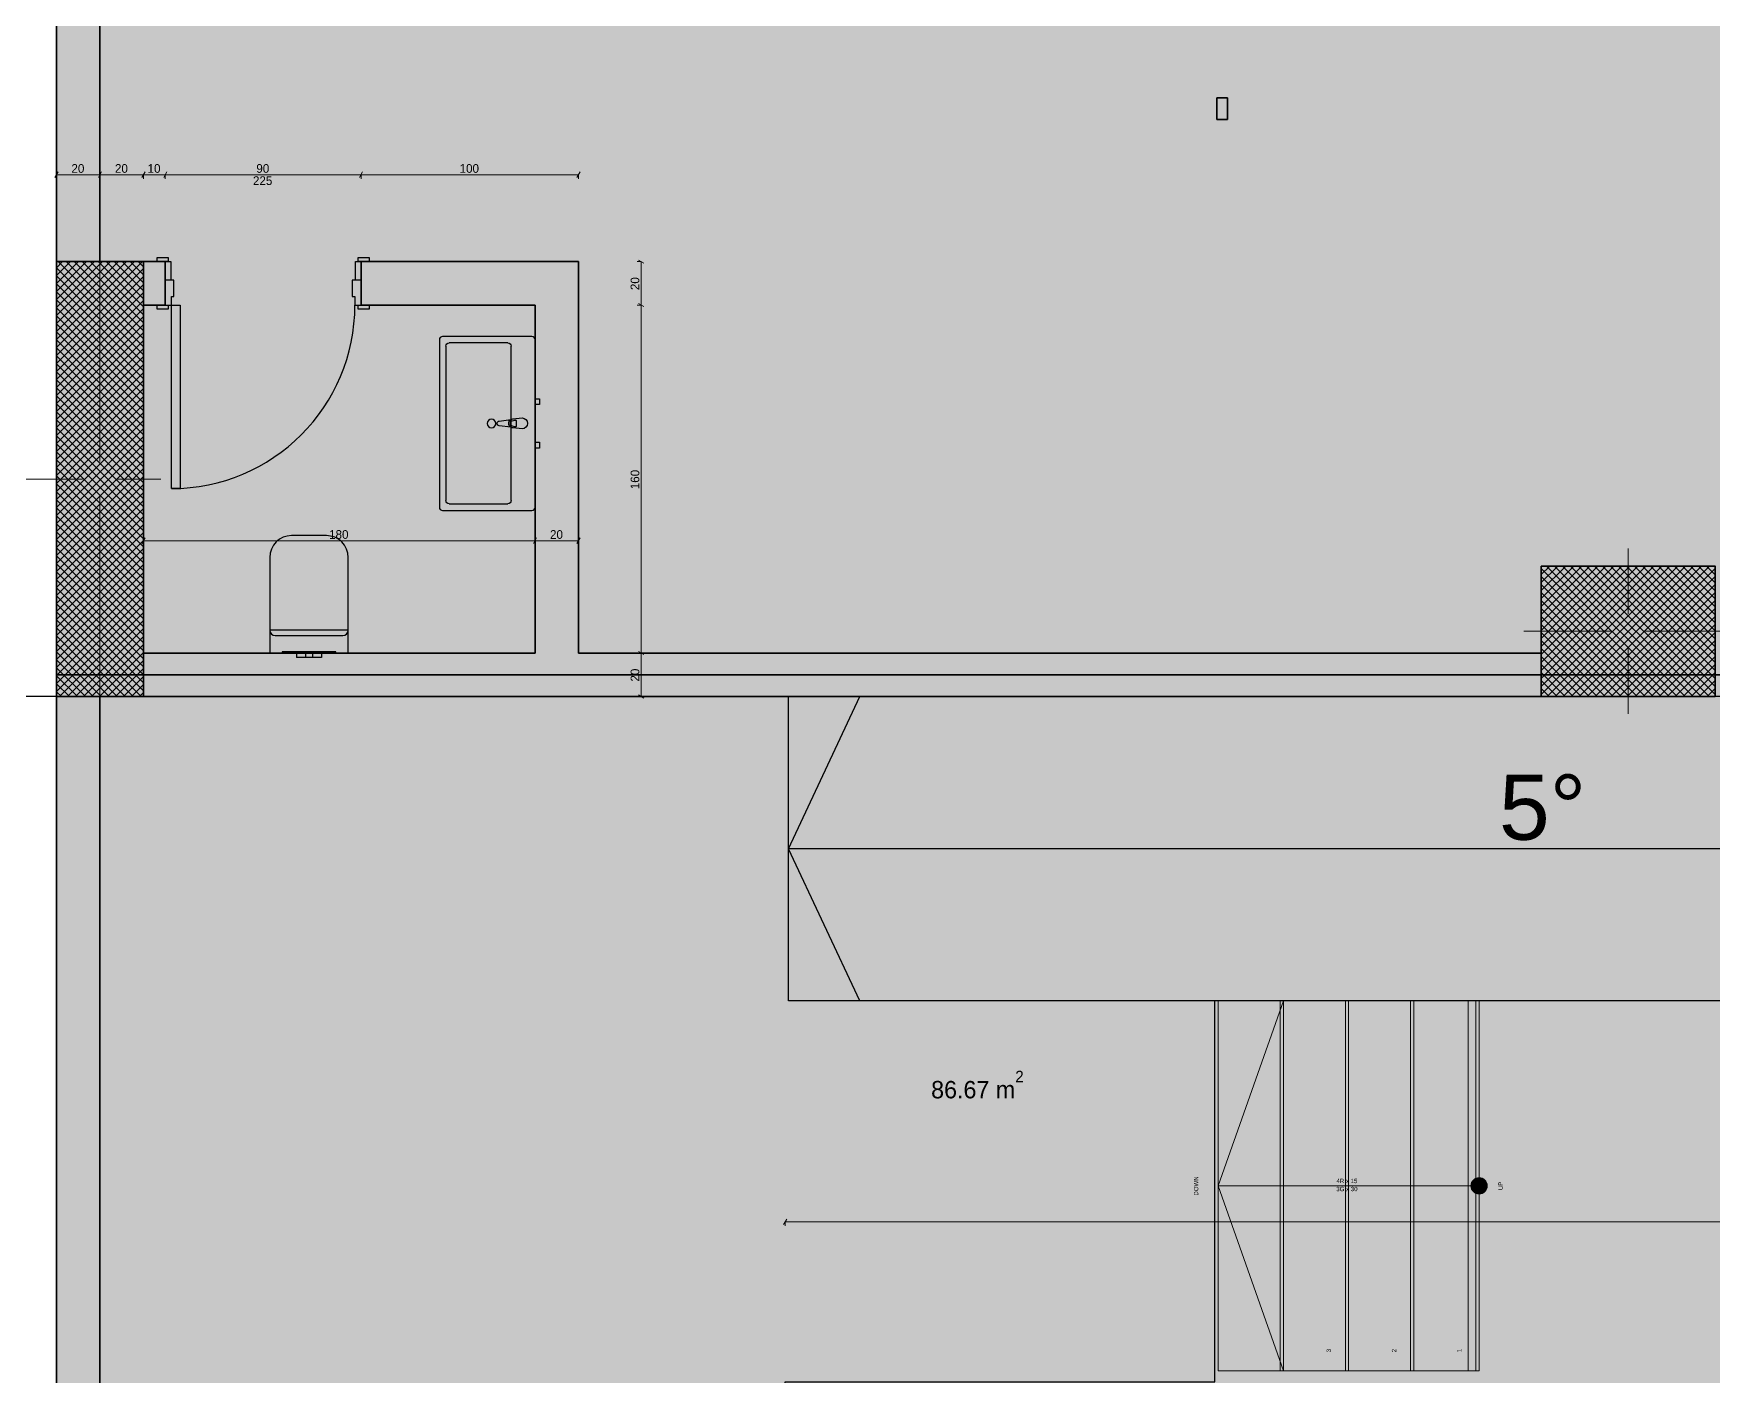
# Model space of a CAD drawing. Header units: millimetres. Extents: x -1912 to 88153, y -54123 to 4469.
# Drawn here: x 52145 to 59863, y -9322 to -3152 of the extents above; entities that cross this region are included whole.
import ezdxf
from ezdxf.enums import TextEntityAlignment as Align

# ---------------------------------------------------------------- set-up
doc = ezdxf.new("R2010")
doc.units = ezdxf.units.MM
doc.header["$MEASUREMENT"] = 0
for name, color, linetype in [('A - Dimensionimi', 7, 'Continuous'), ('A - Muret', 7, 'Continuous'), ('A - Pllaka Perdhes', 7, 'Continuous'), ('A - Shtyllat', 7, 'Continuous'), ('Structural - Stair & Railing', 7, 'Continuous')]:
    doc.layers.add(name, color=color, linetype=linetype)
for name, color, linetype, lineweight in [('A - Dimensionimi_Pen_No__1', 7, 'Continuous', 13), ('A - Fill Zone_Pen_No__1', 7, 'Continuous', 13), ('A - Muret_Pen_No__7', 7, 'Continuous', 35), ('A - Perdhesa Polyine_Pen_No__6', 5, 'Continuous', 35), ('A - Pllaka Perdhes_Pen_No__42', 8, 'Continuous', 25), ('A - Sanitaria_Pen_No__42', 8, 'Continuous', 25), ('A - Shtyllat_Pen_No__1', 7, 'Continuous', 13), ('A - Shtyllat_Pen_No__7', 7, 'Continuous', 35), ('Archicad Doors_Pen_No__42', 8, 'Continuous', 25), ('Structural - Stair & Railing_Pen_No__1', 7, 'Continuous', 13)]:
    doc.layers.add(name, color=color, linetype=linetype, lineweight=lineweight)
for name, color, linetype, lineweight, true_color in [('A - Fill Zone_Pen_No__28', 7, 'Continuous', 35, 0xa80f02), ('A - Fill Zone_Pen_No__83', 7, 'Continuous', 13, 0xff9955), ('A - Muret_Pen_No__102', 7, 'Continuous', 13, 0xcccccc), ('Structural - Stair & Railing_Pen_No__102', 7, 'Continuous', 13, 0xcccccc), ('Structural - Stair & Railing_Pen_No__71', 171, 'Continuous', 20, 0xaaaaff)]:
    doc.layers.add(name, color=color, linetype=linetype, lineweight=lineweight, true_color=true_color)
doc.styles.add('GENERATED_STYLE_1', font='GOTHIC.TTF')
doc.styles.add('GENERATED_STYLE_2', font='arial.ttf')
doc.dimstyles.new('GENERATED_STYLE__4', dxfattribs={"dimtxt": 40, "dimasz": 19, "dimexe": 0.18, "dimexo": 0.0625, "dimgap": 0, "dimtad": 1, "dimtih": 1, "dimtoh": 1, "dimdec": 0, "dimlfac": 0.1, "dimzin": 0, "dimdsep": 46, "dimtxsty": 'GENERATED_STYLE_1', "dimblk": 'ARROWHEAD_2', "dimblk1": 'ARROWHEAD_2', "dimblk2": 'ARROWHEAD_2', "dimcen": 0.09, "dimse1": 1, "dimse2": 1, "dimclrd": 7, "dimclre": 7, "dimclrt": 7, "dimadec": 0, "dimazin": 0, "dimtfac": 1, "dimtdec": 4, "dimtmove": 0, "dimatfit": 3, "dimfxl": 0, "dimtolj": 1, "dimtzin": 0, "dimarcsym": 0})
doc.dimstyles.new('GENERATED_STYLE__5', dxfattribs={"dimtxt": 40, "dimasz": 19, "dimexe": 0.18, "dimexo": 0.0625, "dimgap": 0, "dimtad": 1, "dimdec": 0, "dimlfac": 0.1, "dimzin": 0, "dimdsep": 46, "dimtxsty": 'GENERATED_STYLE_1', "dimblk": 'ARROWHEAD_2', "dimblk1": 'ARROWHEAD_2', "dimblk2": 'ARROWHEAD_2', "dimcen": 0.09, "dimse1": 1, "dimse2": 1, "dimclrd": 7, "dimclre": 7, "dimclrt": 7, "dimadec": 0, "dimazin": 0, "dimtfac": 1, "dimtdec": 4, "dimtmove": 0, "dimatfit": 3, "dimfxl": 0, "dimtolj": 1, "dimtzin": 0, "dimarcsym": 0})
pattern_1 = [(45, (0, 0), (-18.384776, 18.384776), []), (135, (0, 0), (18.384776, 18.384776), [])]

# ---------------------------------------------------------------- blocks, each defined once
blk = doc.blocks.new('Slab_1', base_point=(52250, 0))
at = {"layer": 'A - Pllaka Perdhes_Pen_No__42', "color": 8, "linetype": 'Continuous', "lineweight": 25, "flags": 128}
blk.add_lwpolyline([(52250, 0), (52250, -19000.8), (55508, -33520.5), (75434.2, -29049.3), (72314.3, -15145.1), (73150, -14957.6), (73150, 0)], close=True, dxfattribs=at)
blk = doc.blocks.new('Slab_16', base_point=(27550, 0))
at = {"layer": 'A - Pllaka Perdhes_Pen_No__42', "color": 8, "linetype": 'Continuous', "lineweight": 25, "flags": 128}
blk.add_lwpolyline([(27550, 0), (27550, -19000.8), (52100, -19000.8), (52100, -12165.8), (55600, -12165.8), (55600, -9350.8), (57575, -9350.8), (57575, -7600), (55615, -7600), (55615, -6200), (52100, -6200), (52100, 0)], close=True, dxfattribs=at)
blk = doc.blocks.new('Stair_3')
at = {"layer": 'Structural - Stair & Railing_Pen_No__102', "linetype": 'Continuous', "lineweight": 13, "true_color": 0xcccccc}
blk.add_hatch(color=254, dxfattribs=at).paths.add_polyline_path([(58790, -8487.5, 1), (58790, -8412.5, 1)])
at = {"layer": 'Structural - Stair & Railing_Pen_No__1', "color": 7, "linetype": 'Continuous', "lineweight": 13}
for p, q in [((57590, -9300), (57590, -7600)), ((57590, -7600), (58740, -7600)), ((57590, -9300), (57590, -7600)), ((57590, -7600), (57890, -7600)), ((57590, -8450), (57890, -7600)), ((57590, -8450), (57890, -7600)), ((57875, -9300), (57875, -7600)), ((57890, -7600), (58190, -7600)), ((57890, -9300), (57890, -7600)), ((57890, -7600), (57890, -9300)), ((58175, -9300), (58175, -7600)), ((58190, -7600), (58490, -7600)), ((58190, -9300), (58190, -7600)), ((58190, -7600), (58190, -9300)), ((58475, -9300), (58475, -7600)), ((58490, -7600), (58790, -7600)), ((58490, -9300), (58490, -7600)), ((58490, -7600), (58490, -9300)), ((58740, -7600), (58740, -9300)), ((58775, -9300), (58775, -7600)), ((58790, -7600), (58790, -9300)), ((57890, -8450), (57590, -8450)), ((57890, -8450), (57590, -8450)), ((57890, -9300), (57590, -8450)), ((57890, -9300), (57590, -8450)), ((58490, -8450), (57890, -8450)), ((58490, -8450), (57890, -8450)), ((58790, -8450), (58490, -8450)), ((58790, -8450), (58490, -8450)), ((58740, -9300), (57590, -9300)), ((57890, -9300), (57590, -9300)), ((58190, -9300), (57890, -9300)), ((58490, -9300), (58190, -9300)), ((58790, -9300), (58490, -9300))]:
    blk.add_line(p, q, dxfattribs=at)
at = {"layer": 'Structural - Stair & Railing_Pen_No__1', "color": 7, "linetype": 'Continuous', "lineweight": 13, "flags": 128}
blk.add_lwpolyline([(58790, -8487.5, -1), (58790, -8412.5, -1)], format="xyb", close=True, dxfattribs=at)
at = {"layer": 'Structural - Stair & Railing_Pen_No__71', "color": 161, "lineweight": 20, "true_color": 0xaaaaff, "char_height": 20, "attachment_point": 6, "rotation": 90, "style": 'GENERATED_STYLE_2'}
for s, insert in [('\\A1;{\\pqr;\\fArial|b0|i0|c0|p0;\\W1.000000;DOWN}', (57489, -8406.6)), ('\\A1;{\\pqr;\\fArial|b0|i0|c0|p0;\\W1.000000;UP}', (58889, -8430.9)), ('\\A1;{\\pqr;\\fArial|b0|i0|c0|p0;\\W1.000000;3}', (58099, -9199.7)), ('\\A1;{\\pqr;\\fArial|b0|i0|c0|p0;\\W1.000000;2}', (58398.9, -9199.7)), ('\\A1;{\\pqr;\\fArial|b0|i0|c0|p0;\\W1.000000;1}', (58698.9, -9199.7))]:
    blk.add_mtext(s, dxfattribs=dict(at, insert=insert))
at = {"layer": 'Structural - Stair & Railing_Pen_No__71', "color": 161, "lineweight": 20, "true_color": 0xaaaaff, "char_height": 20, "style": 'GENERATED_STYLE_2'}
for s, insert, attachment_point in [('\\A1;{\\pqc;\\pt0,1420;\\fArial|b0|i0|c0|p0;\\W1.000000;3G x \\fArial|b0|i0|c0|p0;\\W1.000000;30\\fArial|b0|i0|c0|p0;\\W1.000000;\\A1{\\H.66x;\\S^  ;}\\fArial|b0|i0|c0|p0;\\W1.000000;\\fArial|b0|i0|c0|p0;\\W1.000000;\\fArial|b0|i0|c0|p0;\\W1.000000;\\fArial|b0|i0|c0|p0;\\W1.000000;\\A1{\\H.66x;\\S^  ;}\\fArial|b0|i0|c0|p0;\\W1.000000;\\fArial|b0|i0|c0|p0;\\W1.000000;\\fArial|b0|i0|c0|p0;\\W1.000000;\\fArial|b0|i0|c0|p0;\\W1.000000;\\A1{\\H.66x;\\S^  ;}\\fArial|b0|i0|c0|p0;\\W1.000000;}', (58190, -8454.6), 2), ('\\A1;{\\pqc;\\pt0,1420;\\fArial|b0|i0|c0|p0;\\W1.000000;4R x \\fArial|b0|i0|c0|p0;\\W1.000000;15\\fArial|b0|i0|c0|p0;\\W1.000000;\\A1{\\H.66x;\\S^  ;}\\fArial|b0|i0|c0|p0;\\W1.000000;\\fArial|b0|i0|c0|p0;\\W1.000000;\\fArial|b0|i0|c0|p0;\\W1.000000;\\fArial|b0|i0|c0|p0;\\W1.000000;\\A1{\\H.66x;\\S^  ;}\\fArial|b0|i0|c0|p0;\\W1.000000;\\fArial|b0|i0|c0|p0;\\W1.000000;\\fArial|b0|i0|c0|p0;\\W1.000000;\\fArial|b0|i0|c0|p0;\\W1.000000;\\A1{\\H.66x;\\S^  ;}\\fArial|b0|i0|c0|p0;\\W1.000000;}', (58190, -8443.5), 8)]:
    blk.add_mtext(s, dxfattribs=dict(at, insert=insert, attachment_point=attachment_point))
blk = doc.blocks.new('Wall_56', base_point=(59075, -6200))
at = {"layer": 'A - Muret_Pen_No__102', "linetype": 'Continuous', "lineweight": 0, "true_color": 0xcccccc}
blk.add_hatch(color=254, dxfattribs=at).paths.add_polyline_path([(59075, -6000), (52650, -6000), (52650, -6200), (59075, -6200)])
at = {"layer": 'A - Muret_Pen_No__7', "color": 7, "linetype": 'Continuous', "lineweight": 35, "flags": 128}
for points in [[(54450, -6000), (52650, -6000)], [(59075, -6000), (54650, -6000)], [(52650, -6200), (59075, -6200)]]:
    blk.add_lwpolyline(points, dxfattribs=at)
blk = doc.blocks.new('Wall_58', base_point=(52250, -4200))
at = {"layer": 'A - Muret_Pen_No__102', "linetype": 'Continuous', "lineweight": 0, "true_color": 0xcccccc}
blk.add_hatch(color=254, dxfattribs=at).paths.add_polyline_path([(52450, -4200), (52450, -2200), (52250, -2200), (52250, -4200)])
at = {"layer": 'A - Muret_Pen_No__7', "color": 7, "linetype": 'Continuous', "lineweight": 35, "flags": 128}
for points in [[(52250, -2200), (52250, -4200)], [(52450, -4200), (52450, -2200)]]:
    blk.add_lwpolyline(points, dxfattribs=at)
blk = doc.blocks.new('Wall_60', base_point=(54450, -4300))
at = {"layer": 'A - Muret_Pen_No__102', "linetype": 'Continuous', "lineweight": 0, "true_color": 0xcccccc}
for points in [[(54450, -4200), (54450, -4400), (54650, -4200)], [(54450, -4400), (54650, -4400), (54650, -4200)], [(54450, -4400), (54450, -6000), (54650, -6000), (54650, -4400)]]:
    blk.add_hatch(color=254, dxfattribs=at).paths.add_polyline_path(points)
at = {"layer": 'A - Muret_Pen_No__7', "color": 7, "linetype": 'Continuous', "lineweight": 35, "flags": 128}
for points in [[(54650, -4200), (54450, -4200)], [(54650, -6000), (54650, -4200)], [(54450, -4400), (54450, -6000)]]:
    blk.add_lwpolyline(points, dxfattribs=at)
blk = doc.blocks.new('Door 26_3')
at = {"layer": 'Archicad Doors_Pen_No__42', "color": 8, "linetype": 'Continuous', "lineweight": 25}
for p, q in [((382, 0), (382, 844)), ((382, 844), (422, 844)), ((422, 844), (422, 0)), ((-487, 0), (-487, 19)), ((-487, 19), (-437, 19)), ((-437, 0), (-487, 0)), ((-450, 0), (-487, 0)), ((-450, 0), (-487, 0)), ((-422, 0), (-450, 0)), ((-450, 0), (-450, -115)), ((-450, 0), (-450, -115)), ((-450, 0), (-450, -115)), ((-437, 19), (-437, 0)), ((-422, -40), (-422, 0)), ((422, 0), (382, 0)), ((450, 0), (422, 0)), ((422, 0), (422, -40)), ((437, 19), (487, 19)), ((437, 0), (437, 19)), ((487, 0), (437, 0)), ((450, -115), (450, 0)), ((450, 0), (450, -115)), ((450, 0), (450, -115)), ((450, 0), (487, 0)), ((450, 0), (487, 0)), ((487, 19), (487, 0)), ((-410, -40), (-422, -40)), ((-410, -115), (-410, -40)), ((422, -40), (410, -40)), ((410, -40), (410, -115)), ((-450, -200), (-450, -115)), ((-450, -115), (-425, -115)), ((-450, -115), (-410, -115)), ((-450, -115), (-450, -200)), ((-450, -115), (-450, -200)), ((-425, -115), (-425, -200)), ((410, -115), (450, -115)), ((425, -200), (425, -115)), ((425, -115), (450, -115)), ((450, -115), (450, -200)), ((450, -115), (450, -200)), ((450, -115), (450, -200)), ((-487, -219), (-487, -200)), ((-487, -200), (-437, -200)), ((-450, -200), (-487, -200)), ((-450, -200), (-487, -200)), ((-437, -219), (-487, -219)), ((-425, -200), (-450, -200)), ((-437, -200), (-437, -219)), ((450, -200), (425, -200)), ((437, -200), (487, -200)), ((437, -219), (437, -200)), ((487, -219), (437, -219)), ((450, -200), (487, -200)), ((450, -200), (487, -200)), ((487, -200), (487, -219))]:
    blk.add_line(p, q, dxfattribs=at)
blk.add_arc((422, 0), 844, 90, 180, dxfattribs=at)
blk = doc.blocks.new('Wall_61', base_point=(54450, -4300))
at = {"layer": 'A - Muret_Pen_No__102', "linetype": 'Continuous', "lineweight": 0, "true_color": 0xcccccc}
for points in [[(52650, -4200), (52650, -4400), (52750, -4400), (52750, -4200)], [(53650, -4200), (53650, -4400), (54450, -4400), (54450, -4200)]]:
    blk.add_hatch(color=254, dxfattribs=at).paths.add_polyline_path(points)
at = {"layer": 'A - Muret_Pen_No__7', "color": 7, "linetype": 'Continuous', "lineweight": 35}
for p, q in [((52750, -4200), (52713, -4200)), ((52750, -4285), (52750, -4200)), ((53650, -4200), (53687, -4200)), ((53650, -4285), (53650, -4200)), ((52750, -4400), (52750, -4285)), ((53650, -4400), (53650, -4285)), ((52750, -4400), (52713, -4400)), ((53650, -4400), (53687, -4400))]:
    blk.add_line(p, q, dxfattribs=at)
at = {"layer": 'A - Muret_Pen_No__7', "color": 7, "linetype": 'Continuous', "lineweight": 35, "flags": 128}
for points in [[(52750, -4200), (52650, -4200)], [(54450, -4200), (53650, -4200)], [(52650, -4400), (52750, -4400)], [(53650, -4400), (54450, -4400)]]:
    blk.add_lwpolyline(points, dxfattribs=at)
at = {"layer": 'Archicad Doors_Pen_No__42', "color": 8, "linetype": 'Continuous', "lineweight": 25, "zscale": 1000, "rotation": 180}
blk.add_blockref('Door 26_3', (53200, -4400), dxfattribs=at)
blk = doc.blocks.new('Wall_79', base_point=(57633.6, -3447.1))
at = {"layer": 'A - Muret_Pen_No__102', "linetype": 'Continuous', "lineweight": 0, "true_color": 0xcbd9e5}
blk.add_hatch(color=254, dxfattribs=at).paths.add_polyline_path([(57583.6, -3447.1), (57583.6, -3547.1), (57633.6, -3547.1), (57633.6, -3447.1)])
at = {"layer": 'A - Muret_Pen_No__7', "color": 7, "linetype": 'Continuous', "lineweight": 35, "flags": 128}
for points in [[(57583.6, -3447.1), (57583.6, -3547.1)], [(57633.6, -3447.1), (57583.6, -3447.1)], [(57633.6, -3547.1), (57633.6, -3447.1)], [(57583.6, -3547.1), (57633.6, -3547.1)]]:
    blk.add_lwpolyline(points, dxfattribs=at)
blk = doc.blocks.new('Wall_80', base_point=(52250, -11400.8))
at = {"layer": 'A - Muret_Pen_No__102', "linetype": 'Continuous', "lineweight": 0, "true_color": 0xcccccc}
blk.add_hatch(color=254, dxfattribs=at).paths.add_polyline_path([(52450, -11400.8), (52450, -6200), (52250, -6200), (52250, -11400.8)])
at = {"layer": 'A - Muret_Pen_No__7', "color": 7, "linetype": 'Continuous', "lineweight": 35, "flags": 128}
for points in [[(52250, -6200), (52250, -11400.8)], [(52450, -11400.8), (52450, -6200)]]:
    blk.add_lwpolyline(points, dxfattribs=at)
blk = doc.blocks.new('Straight Ramp 26')
at = {"layer": 'A - Sanitaria_Pen_No__42', "color": 8, "linetype": 'Continuous', "lineweight": 25}
for p, q in [((0, -700), (0, 700)), ((0, 700), (7050, 700)), ((7050, 0), (6721.8, 700)), ((7050, -700), (7050, 700)), ((0, 0), (7050, 0)), ((6721.8, -700), (7050, 0)), ((0, -700), (7050, -700))]:
    blk.add_line(p, q, dxfattribs=at)
at = {"layer": 'A - Sanitaria_Pen_No__42', "color": 8, "linetype": 'Continuous', "lineweight": 25, "flags": 128}
blk.add_lwpolyline([(150, 0, 1), (-150, 0, 1)], format="xyb", close=True, dxfattribs=at)
at = {"layer": 'A - Sanitaria_Pen_No__42', "color": 8, "linetype": 'Continuous', "lineweight": 25, "style": 'GENERATED_STYLE_2'}
blk.add_attdef('DUMMY_139', text='', height=300, dxfattribs=at).set_placement((3525, 191.4), align=Align.MIDDLE_CENTER)
blk = doc.blocks.new('WC 26')
at = {"layer": 'A - Sanitaria_Pen_No__42', "color": 8, "linetype": 'Continuous', "lineweight": 25}
for p, q in [((-57, 20), (-40.3, 20)), ((-57, 0), (-57, 20)), ((-40.3, 20), (-16, 20)), ((-16, 20), (-11.3, 20)), ((-16, 0), (-16, 20)), ((-11.3, 20), (0, 20)), ((0, 20), (11.3, 20)), ((0, 0), (11.3, 0)), ((11.3, 20), (16, 20)), ((11.3, 0), (16, 0)), ((16, 0), (16, 20)), ((16, 20), (40.3, 20)), ((16, 0), (40.3, 0)), ((40.3, 20), (57, 20)), ((40.3, 0), (57, 0)), ((57, 0), (57, 20)), ((-57, 0), (-40.3, 0)), ((-40.3, 0), (-16, 0)), ((-16, 0), (-11.3, 0)), ((-11.3, 0), (0, 0)), ((-180, -105), (180, -105)), ((0, -80), (-155, -80)), ((155, -80), (0, -80))]:
    blk.add_line(p, q, dxfattribs=at)
at = {"layer": 'A - Sanitaria_Pen_No__42', "color": 8, "linetype": 'Continuous', "lineweight": 25, "flags": 128}
for points in [[(80, -540), (99.5, -538.1), (118.3, -532.4), (135.6, -523.1), (150.7, -510.7), (163.1, -495.6), (172.4, -478.3), (178.1, -459.5), (180, -440), (180, 0), (-180, 0), (-180, -440), (-178.1, -459.5), (-172.4, -478.3), (-163.1, -495.6), (-150.7, -510.7), (-135.6, -523.1), (-118.3, -532.4), (-99.5, -538.1), (-80, -540)], [(123, 0), (-123, 0), (-123, -5), (123, -5)]]:
    blk.add_lwpolyline(points, close=True, dxfattribs=at)
at = {"layer": 'A - Sanitaria_Pen_No__42', "color": 8, "linetype": 'Continuous', "lineweight": 25}
for centre, start, end in [((-155, -105), 90, 180), ((155, -105), 0, 90)]:
    blk.add_arc(centre, 25, start, end, dxfattribs=at)
blk = doc.blocks.new('Basin 26_2')
at = {"layer": 'A - Sanitaria_Pen_No__42', "color": 8, "linetype": 'Continuous', "lineweight": 25}
for p, q in [((-370, -395), (-370, -125)), ((-355, -110), (355, -110)), ((-13.6, -99.8), (-13.6, -84.9)), ((-13.6, -84.9), (13.6, -84.9)), ((13.6, -84.9), (13.6, -99.8)), ((370, -125), (370, -395)), ((355, -410), (-355, -410))]:
    blk.add_line(p, q, dxfattribs=at)
at = {"layer": 'A - Sanitaria_Pen_No__42', "color": 8, "linetype": 'Continuous', "lineweight": 25, "flags": 128}
for points in [[(-385, 0), (385, 0, -0.414214), (400, -15), (400, -425, -0.414214), (385, -440), (-385, -440, -0.414214), (-400, -425), (-400, -15, -0.414214)], [(-25, -60), (-21, -102, 0.12102), (-17.7, -111.5), (-11.1, -164.4, 0.882566), (11.1, -164.4), (17.7, -111.5, 0.12102), (21, -102), (25, -60, 1)]]:
    blk.add_lwpolyline(points, format="xyb", close=True, dxfattribs=at)
for points in [[(-113.5, 0), (-86.5, 0), (-86.5, 20), (-113.5, 20)], [(86.5, 0), (113.5, 0), (113.5, 20), (86.5, 20)]]:
    blk.add_lwpolyline(points, close=True, dxfattribs=at)
at = {"layer": 'A - Sanitaria_Pen_No__42', "color": 8, "linetype": 'Continuous', "lineweight": 25}
blk.add_circle((0, -200), 20, dxfattribs=at)
for centre, radius, start, end in [((-355, -125), 15, 90, 180), ((0, -100.1), 21.1, 212.77103, 327.22897), ((0, -99.8), 13.6, 180, 0), ((355, -125), 15, 0, 90), ((-355, -395), 15, 180, 270), ((355, -395), 15, 270, 0)]:
    blk.add_arc(centre, radius, start, end, dxfattribs=at)
blk = doc.blocks.new('*D427')
at = {"layer": 'A - Dimensionimi_Pen_No__1', "color": 7, "linetype": 'Continuous', "lineweight": 13}
for p, q in [((55607.2, -8602.6), (55592.8, -8627.6)), ((55600, -8615.1), (71350, -8615.1)), ((55600, -8633.8), (55600, -8615.1)), ((71357.2, -8602.6), (71342.8, -8627.6)), ((71350, -8615.1), (71350, -8596.3))]:
    blk.add_line(p, q, dxfattribs=at)
at = {"layer": 'A - Dimensionimi_Pen_No__1', "color": 7, "lineweight": 13, "insert": (63404.6, -8607.1), "char_height": 40, "attachment_point": 7, "style": 'GENERATED_STYLE_1'}
blk.add_mtext('\\A1;{\\pql;\\fCentury Gothic|b0|i0|c0|p0;\\W1.000000;1,575}', dxfattribs=at)
blk = doc.blocks.new('ARROWHEAD_2')
at = {"color": 0, "linetype": 'Continuous', "lineweight": 0}
for p, q in [((0, 0), (-1, 0)), ((-0.38, -0.66), (0.38, 0.66))]:
    blk.add_line(p, q, dxfattribs=at)
blk = doc.blocks.new('*D431')
at = {"layer": 'A - Dimensionimi_Pen_No__1', "color": 7, "linetype": 'Continuous', "lineweight": 13}
for p, q in [((53642.8, -3812.9), (53657.2, -3787.9)), ((54650, -3800.4), (53650, -3800.4)), ((53650, -3800.4), (53650, -3819.1)), ((54642.8, -3812.9), (54657.2, -3787.9)), ((54650, -3800.4), (54650, -3819.1))]:
    blk.add_line(p, q, dxfattribs=at)
at = {"layer": 'A - Dimensionimi_Pen_No__1', "color": 7, "lineweight": 13, "insert": (54103.1, -3792.4), "char_height": 40, "attachment_point": 7, "style": 'GENERATED_STYLE_1'}
blk.add_mtext('\\A1;{\\pql;\\fCentury Gothic|b0|i0|c0|p0;\\W1.000000;100}', dxfattribs=at)
blk = doc.blocks.new('*D432')
at = {"layer": 'A - Dimensionimi_Pen_No__1', "color": 7, "linetype": 'Continuous', "lineweight": 13}
for p, q in [((52742.8, -3812.9), (52757.2, -3787.9)), ((53650, -3800.4), (52750, -3800.4)), ((52750, -3800.4), (52750, -3819.1)), ((53642.8, -3812.9), (53657.2, -3787.9)), ((53650, -3800.4), (53650, -3819.1))]:
    blk.add_line(p, q, dxfattribs=at)
at = {"layer": 'A - Dimensionimi_Pen_No__1', "color": 7, "lineweight": 13, "char_height": 40, "attachment_point": 7, "style": 'GENERATED_STYLE_1'}
for s, insert in [('\\A1;{\\pql;\\fCentury Gothic|b0|i0|c0|p0;\\W1.000000;90}', (53168.7, -3792.4)), ('\\A1;{\\pql;\\fCentury Gothic|b0|i0|c0|p0;\\W1.000000;225}', (53153.1, -3848.4))]:
    blk.add_mtext(s, dxfattribs=dict(at, insert=insert))
blk = doc.blocks.new('*D433')
at = {"layer": 'A - Dimensionimi_Pen_No__1', "color": 7, "linetype": 'Continuous', "lineweight": 13}
for p, q in [((52642.8, -3812.9), (52657.2, -3787.9)), ((52750, -3800.4), (52650, -3800.4)), ((52650, -3800.4), (52650, -3819.1)), ((52742.8, -3812.9), (52757.2, -3787.9)), ((52750, -3800.4), (52750, -3819.1))]:
    blk.add_line(p, q, dxfattribs=at)
at = {"layer": 'A - Dimensionimi_Pen_No__1', "color": 7, "lineweight": 13, "insert": (52668.7, -3792.4), "char_height": 40, "attachment_point": 7, "style": 'GENERATED_STYLE_1'}
blk.add_mtext('\\A1;{\\pql;\\fCentury Gothic|b0|i0|c0|p0;\\W1.000000;10}', dxfattribs=at)
blk = doc.blocks.new('*D434')
at = {"layer": 'A - Dimensionimi_Pen_No__1', "color": 7, "linetype": 'Continuous', "lineweight": 13}
for p, q in [((52450, -3781.6), (52450, -3800.4)), ((52442.8, -3812.9), (52457.2, -3787.9)), ((52650, -3800.4), (52450, -3800.4)), ((52642.8, -3812.9), (52657.2, -3787.9)), ((52650, -3800.4), (52650, -3819.1))]:
    blk.add_line(p, q, dxfattribs=at)
at = {"layer": 'A - Dimensionimi_Pen_No__1', "color": 7, "lineweight": 13, "insert": (52518.7, -3792.4), "char_height": 40, "attachment_point": 7, "style": 'GENERATED_STYLE_1'}
blk.add_mtext('\\A1;{\\pql;\\fCentury Gothic|b0|i0|c0|p0;\\W1.000000;20}', dxfattribs=at)
blk = doc.blocks.new('*D435')
at = {"layer": 'A - Dimensionimi_Pen_No__1', "color": 7, "linetype": 'Continuous', "lineweight": 13}
for p, q in [((52250, -3781.6), (52250, -3800.4)), ((52450, -3781.6), (52450, -3800.4)), ((52257.2, -3787.9), (52242.8, -3812.9)), ((52450, -3800.4), (52250, -3800.4)), ((52442.8, -3812.9), (52457.2, -3787.9))]:
    blk.add_line(p, q, dxfattribs=at)
at = {"layer": 'A - Dimensionimi_Pen_No__1', "color": 7, "lineweight": 13, "insert": (52318.7, -3792.4), "char_height": 40, "attachment_point": 7, "style": 'GENERATED_STYLE_1'}
blk.add_mtext('\\A1;{\\pql;\\fCentury Gothic|b0|i0|c0|p0;\\W1.000000;20}', dxfattribs=at)
blk = doc.blocks.new('*D436')
at = {"layer": 'A - Dimensionimi_Pen_No__1', "color": 7, "linetype": 'Continuous', "lineweight": 13}
for p, q in [((54937.9, -6000), (54919.2, -6000)), ((54925.4, -5992.8), (54950.4, -6007.2)), ((54937.9, -6200), (54937.9, -6000)), ((54925.4, -6192.8), (54950.4, -6207.2)), ((54956.7, -6200), (54937.9, -6200))]:
    blk.add_line(p, q, dxfattribs=at)
at = {"layer": 'A - Dimensionimi_Pen_No__1', "color": 7, "lineweight": 13, "insert": (54929.9, -6131.3), "char_height": 40, "attachment_point": 7, "rotation": 90, "style": 'GENERATED_STYLE_1'}
blk.add_mtext('\\A1;{\\pql;\\fCentury Gothic|b0|i0|c0|p0;\\W1.000000;20}', dxfattribs=at)
blk = doc.blocks.new('*D437')
at = {"layer": 'A - Dimensionimi_Pen_No__1', "color": 7, "linetype": 'Continuous', "lineweight": 13}
for p, q in [((54925.4, -4392.8), (54950.4, -4407.2)), ((54937.9, -4400), (54919.2, -4400)), ((54937.9, -6000), (54937.9, -4400)), ((54937.9, -6000), (54919.2, -6000)), ((54925.4, -5992.8), (54950.4, -6007.2))]:
    blk.add_line(p, q, dxfattribs=at)
at = {"layer": 'A - Dimensionimi_Pen_No__1', "color": 7, "lineweight": 13, "insert": (54929.9, -5246.9), "char_height": 40, "attachment_point": 7, "rotation": 90, "style": 'GENERATED_STYLE_1'}
blk.add_mtext('\\A1;{\\pql;\\fCentury Gothic|b0|i0|c0|p0;\\W1.000000;160}', dxfattribs=at)
blk = doc.blocks.new('*D438')
at = {"layer": 'A - Dimensionimi_Pen_No__1', "color": 7, "linetype": 'Continuous', "lineweight": 13}
for p, q in [((54937.9, -4200), (54919.2, -4200)), ((54950.4, -4207.2), (54925.4, -4192.8)), ((54937.9, -4400), (54937.9, -4200)), ((54925.4, -4392.8), (54950.4, -4407.2)), ((54937.9, -4400), (54919.2, -4400))]:
    blk.add_line(p, q, dxfattribs=at)
at = {"layer": 'A - Dimensionimi_Pen_No__1', "color": 7, "lineweight": 13, "insert": (54929.9, -4331.3), "char_height": 40, "attachment_point": 7, "rotation": 90, "style": 'GENERATED_STYLE_1'}
blk.add_mtext('\\A1;{\\pql;\\fCentury Gothic|b0|i0|c0|p0;\\W1.000000;20}', dxfattribs=at)
blk = doc.blocks.new('*D439')
at = {"layer": 'A - Dimensionimi_Pen_No__1', "color": 7, "linetype": 'Continuous', "lineweight": 13}
for p, q in [((52657.2, -5471), (52642.8, -5496)), ((54457.2, -5471), (54442.8, -5496)), ((54450, -5483.5), (54450, -5464.7)), ((52650, -5483.5), (54450, -5483.5)), ((52650, -5502.2), (52650, -5483.5))]:
    blk.add_line(p, q, dxfattribs=at)
at = {"layer": 'A - Dimensionimi_Pen_No__1', "color": 7, "lineweight": 13, "insert": (53503.1, -5475.5), "char_height": 40, "attachment_point": 7, "style": 'GENERATED_STYLE_1'}
blk.add_mtext('\\A1;{\\pql;\\fCentury Gothic|b0|i0|c0|p0;\\W1.000000;180}', dxfattribs=at)
blk = doc.blocks.new('*D440')
at = {"layer": 'A - Dimensionimi_Pen_No__1', "color": 7, "linetype": 'Continuous', "lineweight": 13}
for p, q in [((54457.2, -5471), (54442.8, -5496)), ((54450, -5483.5), (54450, -5464.7)), ((54642.8, -5496), (54657.2, -5471)), ((54650, -5483.5), (54650, -5464.7)), ((54450, -5483.5), (54650, -5483.5))]:
    blk.add_line(p, q, dxfattribs=at)
at = {"layer": 'A - Dimensionimi_Pen_No__1', "color": 7, "lineweight": 13, "insert": (54518.7, -5475.5), "char_height": 40, "attachment_point": 7, "style": 'GENERATED_STYLE_1'}
blk.add_mtext('\\A1;{\\pql;\\fCentury Gothic|b0|i0|c0|p0;\\W1.000000;20}', dxfattribs=at)
blk = doc.blocks.new('Column_56', base_point=(52450, -5200))
at = {"layer": 'A - Shtyllat', "linetype": 'Continuous', "lineweight": 0, "true_color": 0x000000}
h = blk.add_hatch(dxfattribs=at)
h.set_pattern_fill('Concrete_Block', color=18, style=0, pattern_type=2)
h.set_pattern_definition(pattern_1)
h.paths.add_polyline_path([(52650, -6200), (52650, -4200), (52250, -4200), (52250, -6200)])
at = {"layer": 'A - Shtyllat_Pen_No__1', "color": 7, "linetype": 'Continuous', "lineweight": 13}
for p, q in [((52450, -5120), (52450, -4120)), ((52370, -5200), (52170, -5200)), ((52530, -5200), (52730, -5200)), ((52450, -5280), (52450, -6280))]:
    blk.add_line(p, q, dxfattribs=at)
blk.add_point((52450, -5200), dxfattribs=at)
at = {"layer": 'A - Shtyllat_Pen_No__7', "color": 7, "linetype": 'Continuous', "lineweight": 35, "flags": 128}
blk.add_lwpolyline([(52650, -6200), (52250, -6200), (52250, -4200), (52650, -4200)], close=True, dxfattribs=at)
blk = doc.blocks.new('Column_75', base_point=(59475, -5900))
at = {"layer": 'A - Shtyllat', "linetype": 'Continuous', "lineweight": 0, "true_color": 0x000000}
h = blk.add_hatch(dxfattribs=at)
h.set_pattern_fill('Concrete_Block', color=18, style=0, pattern_type=2)
h.set_pattern_definition(pattern_1)
h.paths.add_polyline_path([(59075, -5600), (59075, -6200), (59875, -6200), (59875, -5600)])
at = {"layer": 'A - Shtyllat_Pen_No__1', "color": 7, "linetype": 'Continuous', "lineweight": 13}
for p, q in [((59475, -5820), (59475, -5520)), ((59395, -5900), (58995, -5900)), ((59555, -5900), (59955, -5900)), ((59475, -5980), (59475, -6280))]:
    blk.add_line(p, q, dxfattribs=at)
blk.add_point((59475, -5900), dxfattribs=at)
at = {"layer": 'A - Shtyllat_Pen_No__7', "color": 7, "linetype": 'Continuous', "lineweight": 35, "flags": 128}
blk.add_lwpolyline([(59075, -5600), (59075, -6200), (59875, -6200), (59875, -5600)], close=True, dxfattribs=at)
blk = doc.blocks.new('Column_87', base_point=(51900, -5200))
at = {"layer": 'A - Shtyllat', "linetype": 'Continuous', "lineweight": 0, "true_color": 0x000000}
h = blk.add_hatch(dxfattribs=at)
h.set_pattern_fill('Concrete_Block', color=18, style=0, pattern_type=2)
h.set_pattern_definition(pattern_1)
h.paths.add_polyline_path([(51700, -6200), (52100, -6200), (52100, -4200), (51700, -4200)])
at = {"layer": 'A - Shtyllat_Pen_No__1', "color": 7, "linetype": 'Continuous', "lineweight": 13}
for p, q in [((51900, -5120), (51900, -4120)), ((51820, -5200), (51620, -5200)), ((51980, -5200), (52180, -5200)), ((51900, -5280), (51900, -6280))]:
    blk.add_line(p, q, dxfattribs=at)
blk.add_point((51900, -5200), dxfattribs=at)
at = {"layer": 'A - Shtyllat_Pen_No__7', "color": 7, "linetype": 'Continuous', "lineweight": 35, "flags": 128}
blk.add_lwpolyline([(51700, -6200), (52100, -6200), (52100, -4200), (51700, -4200)], close=True, dxfattribs=at)
blk = doc.blocks.new('Column_90', base_point=(52450, -5200))
at = {"layer": 'A - Shtyllat', "linetype": 'Continuous', "lineweight": 0, "true_color": 0x000000}
h = blk.add_hatch(dxfattribs=at)
h.set_pattern_fill('Concrete_Block', color=18, style=0, pattern_type=2)
h.set_pattern_definition(pattern_1)
h.paths.add_polyline_path([(52650, -6200), (52650, -4200), (52250, -4200), (52250, -6200)])
at = {"layer": 'A - Shtyllat_Pen_No__1', "color": 7, "linetype": 'Continuous', "lineweight": 13}
for p, q in [((52450, -5120), (52450, -4120)), ((52370, -5200), (52170, -5200)), ((52530, -5200), (52730, -5200)), ((52450, -5280), (52450, -6280))]:
    blk.add_line(p, q, dxfattribs=at)
blk.add_point((52450, -5200), dxfattribs=at)
at = {"layer": 'A - Shtyllat_Pen_No__7', "color": 7, "linetype": 'Continuous', "lineweight": 35, "flags": 128}
blk.add_lwpolyline([(52650, -6200), (52250, -6200), (52250, -4200), (52650, -4200)], close=True, dxfattribs=at)

msp = doc.modelspace()

# ---------------------------------------------------------------- hatches: boundary and pattern name
at = {"layer": 'A - Fill Zone_Pen_No__83', "linetype": 'Continuous', "lineweight": 0, "true_color": 0xfff4ee}
msp.add_hatch(color=7, dxfattribs=at).paths.add_polyline_path([(52250, -6100), (73150, -6100), (73150, -5600), (73100, -5600), (73100, -600), (73150, -600), (73150, 0), (52250, 0)])
at = {"layer": 'A - Fill Zone_Pen_No__83', "linetype": 'Continuous', "lineweight": 0, "true_color": 0x190f08}
msp.add_hatch(color=28, dxfattribs=at).paths.add_polyline_path([(58799.6, -11535.1), (58799.6, -9475.8), (73150, -9475.8), (73150, -6100), (52250, -6100), (52250, -12290.3), (55724.8, -12290.3), (55724.8, -11534.7)])

# ---------------------------------------------------------------- linework, layer by layer
at = {"layer": 'A - Fill Zone_Pen_No__28', "color": 14, "linetype": 'Continuous', "lineweight": 35, "true_color": 0xa80f02, "flags": 128}
msp.add_lwpolyline([(58799.6, -11535.1), (58799.6, -9475.8), (73150, -9475.8), (73150, -6100), (52250, -6100), (52250, -12290.3), (55724.8, -12290.3), (55724.8, -11534.7)], close=True, dxfattribs=at)
at = {"layer": 'A - Perdhesa Polyine_Pen_No__6', "color": 5, "linetype": 'Continuous', "lineweight": 35}
msp.add_lwpolyline([(64013.2, -31612.1), (75434.2, -29049.3), (72314.3, -15145.1), (73150, -14957.6), (73150, 0), (52250, 0), (52250, -19000.8), (55508, -33520.5), (56160.8, -33374)], dxfattribs=at)
msp.add_lwpolyline([(64013.2, -31612.1), (75434.2, -29049.3), (72314.3, -15145.1), (73150, -14957.6), (73150, 0), (52250, 0), (52250, -19000.8), (55508, -33520.5), (56160.8, -33374)], dxfattribs=at)

# ---------------------------------------------------------------- block references
at = {"layer": 'A - Muret', "color": 7, "lineweight": 35}
for name, p in [('Wall_58', (52250, -4200)), ('Wall_79', (57633.6, -3447.1)), ('Wall_61', (54450, -4300)), ('Wall_60', (54450, -4300)), ('Wall_56', (59075, -6200)), ('Wall_80', (52250, -11400.8))]:
    msp.add_blockref(name, p, dxfattribs=at)
at = {"layer": 'A - Pllaka Perdhes', "color": 8, "linetype": 'Continuous', "lineweight": 25}
for name, p in [('Slab_16', (27550, 0)), ('Slab_1', (52250, 0))]:
    msp.add_blockref(name, p, dxfattribs=at)
at = {"layer": 'A - Sanitaria_Pen_No__42', "color": 8, "linetype": 'Continuous', "lineweight": 25, "xscale": -1, "zscale": 1000, "rotation": 270}
msp.add_blockref('Basin 26_2', (54450, -4944.2), dxfattribs=at)
at = {"layer": 'A - Sanitaria_Pen_No__42', "color": 8, "linetype": 'Continuous', "lineweight": 25, "zscale": 1000, "rotation": 180}
msp.add_blockref('WC 26', (53410.6, -6000), dxfattribs=at)
at = {"layer": 'A - Sanitaria_Pen_No__42', "color": 8, "linetype": 'Continuous', "lineweight": 25}
ref = msp.add_blockref('Straight Ramp 26', (62665, -6900), dxfattribs=dict(at, xscale=-1, zscale=1000))
ref.add_attrib('DUMMY_139', '5° ', dxfattribs={"color": 8, "linetype": 'Continuous', "lineweight": 25, "height": 300, "style": 'GENERATED_STYLE_2'}).set_placement((59140, -6708.6), align=Align.MIDDLE_CENTER)
at = {"layer": 'A - Shtyllat', "color": 7, "lineweight": 35}
for name, p in [('Column_87', (51900, -5200)), ('Column_56', (52450, -5200)), ('Column_90', (52450, -5200)), ('Column_75', (59475, -5900))]:
    msp.add_blockref(name, p, dxfattribs=at)
at = {"layer": 'Structural - Stair & Railing', "color": 7, "linetype": 'Continuous', "lineweight": 13}
msp.add_blockref('Stair_3', (0, 0), dxfattribs=at)

# ---------------------------------------------------------------- texts
at = {"layer": 'A - Fill Zone_Pen_No__1', "color": 7, "lineweight": 13, "insert": (56270.8, -8048.9), "char_height": 80, "attachment_point": 7, "style": 'GENERATED_STYLE_1'}
msp.add_mtext('{\\fCentury Gothic|b0|i0|c0|p0;86.67 m{\\H0.66x;\\S2^  ;}}', dxfattribs=at)

# ---------------------------------------------------------------- dimensions: what is measured, and where the dimension line sits
at = {"layer": 'A - Dimensionimi', "color": 7, "linetype": 'Continuous', "lineweight": 13}
for base, p1, p2, picture, middle in [((52250, -3800.4), (52450, -3200), (52250, -3200), '*D435', (52349.1, -3772.4)), ((52450, -3800.4), (52650, -4200), (52450, -3200), '*D434', (52549.1, -3772.4)), ((52650, -3800.4), (52750, -4200), (52650, -4200), '*D433', (52699.1, -3772.4)), ((52750, -3800.4), (53650, -4200), (52750, -4200), '*D432', (53199.1, -3772.4)), ((53650, -3800.4), (54650, -4200), (53650, -4200), '*D431', (54148.7, -3772.4))]:
    dim = msp.add_linear_dim(base=base, p1=p1, p2=p2, angle=180, dimstyle='GENERATED_STYLE__4', dxfattribs=at)
    dim.commit()
    dim.dimension.update_dxf_attribs({"geometry": picture, "text_midpoint": middle, "dimtype": 160})
for base, p1, p2, picture, middle in [((54937.9, -4200), (54450, -4400), (54650, -4200), '*D438', (54909.9, -4300.9)), ((54937.9, -4400), (54650, -6000), (54450, -4400), '*D437', (54909.9, -5201.3)), ((54937.9, -6000), (55862.5, -6200), (54650, -6000), '*D436', (54909.9, -6100.9))]:
    dim = msp.add_linear_dim(base=base, p1=p1, p2=p2, angle=90, dimstyle='GENERATED_STYLE__5', dxfattribs=at)
    dim.commit()
    dim.dimension.update_dxf_attribs({"geometry": picture, "text_midpoint": middle, "dimtype": 160, "text_rotation": 90})
for base, p1, p2, picture, middle in [((54650, -5483.5), (54450, -5200), (54650, -5100), '*D440', (54549.1, -5455.5)), ((54450, -5483.5), (52650, -5526.2), (54450, -5200), '*D439', (53548.7, -5455.5)), ((71350, -8615.1), (55600, -9350.8), (71350, -7775.4), '*D427', (63471.6, -8587.1))]:
    dim = msp.add_linear_dim(base=base, p1=p1, p2=p2, dimstyle='GENERATED_STYLE__4', dxfattribs=at)
    dim.commit()
    dim.dimension.update_dxf_attribs({"geometry": picture, "text_midpoint": middle, "dimtype": 160})

doc.saveas('drawing.dxf')
